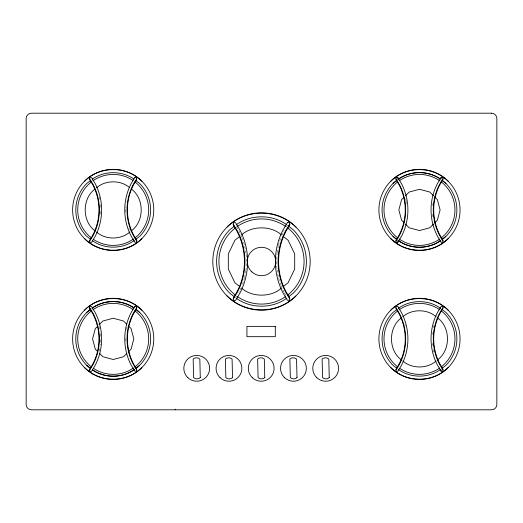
<?xml version="1.0" encoding="UTF-8"?>
<svg xmlns="http://www.w3.org/2000/svg" width="523" height="523" viewBox="0 0 523 523"><rect width="100%" height="100%" fill="white"/><g stroke="black" fill="none" stroke-linecap="round" stroke-linejoin="round"><path stroke-width="0.39" stroke-dasharray="2.62 1.96" d="M235.579 298.09L236.814 296.018M286.186 226.982L287.421 224.91M284.538 293.128L286.597 296.58M236.403 226.42L238.462 229.872M432.436 216.555A56.157 56.157 0 0 1 432.214 214.332M432.214 205.395A56.157 56.157 0 0 1 432.351 203.905M405.802 198.858A56.157 56.157 0 0 1 406.201 201.061M406.319 201.8A56.157 56.157 0 0 1 406.515 203.277M129.325 229.564A56.157 56.157 0 0 1 128.821 228.165M125.801 212.096A56.157 56.157 0 0 1 125.834 206.879M100.619 211.462A56.157 56.157 0 0 1 100.318 215.927M99.043 196.674A56.157 56.157 0 0 1 99.671 199.59M100.396 204.755A56.157 56.157 0 0 1 100.619 208.481M284.126 292.435A67.389 67.389 0 0 1 281.145 285.833M280.858 285.081A67.389 67.389 0 0 1 278.484 277.386M278.301 276.608A67.389 67.389 0 0 1 277.151 270.267M276.961 268.672A67.389 67.389 0 0 1 277.053 253.4M277.151 252.602A67.389 67.389 0 0 1 278.301 246.261M278.484 245.483A67.389 67.389 0 0 1 280.858 237.788M281.747 235.546A67.389 67.389 0 0 1 284.126 230.434M245.849 270.398A67.389 67.389 0 0 1 244.699 276.739M244.516 277.517A67.389 67.389 0 0 1 242.142 285.212M241.253 287.454A67.389 67.389 0 0 1 238.874 292.566M238.874 230.565A67.389 67.389 0 0 1 241.855 237.167M242.142 237.919A67.389 67.389 0 0 1 244.516 245.614M244.699 246.392A67.389 67.389 0 0 1 245.849 252.733M246.039 254.328A67.389 67.389 0 0 1 245.947 269.6M404.946 324.195A56.157 56.157 0 0 1 405.318 325.633M433.632 352.116A56.157 56.157 0 0 1 433.005 349.201M432.436 345.513A56.157 56.157 0 0 1 432.214 343.291M432.214 334.354A56.157 56.157 0 0 1 432.351 332.863M433.142 327.712A56.157 56.157 0 0 1 433.632 325.528M100.632 339.675A56.157 56.157 0 0 1 100.318 344.886M99.801 348.573A56.157 56.157 0 0 1 99.213 351.502M99.213 326.359A56.157 56.157 0 0 1 99.801 329.287M100.396 333.713A56.157 56.157 0 0 1 100.619 337.44M125.801 341.055A56.157 56.157 0 0 1 125.801 336.583M126.592 329.176A56.157 56.157 0 0 1 127.017 326.98"/><path stroke-width="0.78" d="M89.662 241.188L93.218 235.226A54.895 54.895 0 0 0 93.218 184.717L89.662 178.755M136.732 178.644L133.175 184.612A54.895 54.895 0 0 0 133.175 235.115L136.732 241.083M89.662 370.147L93.218 364.185A54.895 54.895 0 0 0 93.218 313.676L89.662 307.714M136.732 307.602L133.175 313.571A54.895 54.895 0 0 0 133.175 364.073L136.732 370.042M233.258 299.025L237.527 291.867A65.872 65.872 0 0 0 237.527 231.264L233.258 224.106M289.742 223.975L285.473 231.133A65.872 65.872 0 0 0 285.473 291.736L289.742 298.894M395.937 241.188L399.5 235.226A54.895 54.895 0 0 0 399.5 184.717L395.937 178.755M397.872 242.345L401.501 236.259A57.151 57.151 0 0 0 401.501 183.678L397.872 177.598L395.937 177.598L395.937 179.533L399.141 184.9A54.497 54.497 0 0 1 399.141 235.036L395.937 240.41L395.937 242.345L397.872 242.345L397.872 241.051M441.072 177.493L437.45 183.573A57.151 57.151 0 0 0 437.45 236.154L441.072 242.234L443.007 242.234L443.007 240.299L439.81 234.932A54.497 54.497 0 0 1 439.81 184.796L443.007 179.422L443.007 177.493L441.072 177.493L441.072 178.781M443.007 178.644L439.451 184.612A54.895 54.895 0 0 0 439.451 235.115L443.007 241.083M395.937 370.147L399.5 364.185A54.895 54.895 0 0 0 399.5 313.676L395.937 307.714M443.007 307.602L439.451 313.571A54.895 54.895 0 0 0 439.451 364.073L443.007 370.042M97.487 326.398L95.33 328.562L92.564 338.878L95.33 349.194L97.487 351.351M99.102 324.783L102.881 321.004L113.197 318.239L123.513 321.004L126.749 324.24M126.749 353.509L123.513 356.745L113.197 359.51L102.881 356.745L99.645 353.509M128.37 351.887L131.064 349.194L133.829 338.878L131.064 328.562L128.37 325.862M403.763 197.439L401.605 199.603L398.84 209.919L401.605 220.235L403.763 222.393M405.384 195.824L409.156 192.046L419.472 189.28L429.788 192.046L433.567 195.824M433.567 224.007L429.788 227.786L419.472 230.551L409.156 227.786L405.384 224.007M434.646 222.929L437.346 220.235L440.111 209.919L437.346 199.603L434.646 196.903M94.715 189.274C81.81 198.956 82.072 221.765 95.336 231.048M96.572 187.796C105.201 180.017 120.349 179.847 129.207 187.306M129.828 232.035C120.976 239.985 105.417 239.985 96.572 232.035M131.057 231.048C144.322 221.765 144.59 198.956 131.678 189.274M239.867 236.298L234.879 240.273L228.309 253.923L228.309 269.077L234.879 282.727L239.867 286.702M241.744 234.801C251.661 225.544 271.339 225.544 281.256 234.801M281.256 288.199C271.339 297.456 251.661 297.456 241.744 288.199M283.133 286.702L288.121 282.727L294.691 269.077L294.691 253.923L288.121 240.273L283.133 236.298M401.612 317.742C388.118 327.195 388.118 350.554 401.612 360.007M402.847 316.755C411.693 308.805 427.252 308.805 436.104 316.755M436.104 360.994C427.252 368.944 411.693 368.944 402.847 360.994M437.339 360.007C450.833 350.554 450.833 327.195 437.339 317.742M84.576 181.161C99.867 165.745 126.729 165.811 141.949 181.291M90.688 180.448L86.811 183.41A37.401 37.401 0 0 0 86.687 236.304L90.629 239.338M92.316 179.206C104.28 170.531 121.872 170.531 133.908 179.062M134.411 240.377C122.46 249.314 104.626 249.373 92.493 240.776M135.705 239.384L139.582 236.422A37.401 37.401 0 0 0 139.706 183.527L135.764 180.494M141.818 238.671C126.527 254.086 99.664 254.028 84.445 238.54M84.576 310.119C99.867 294.704 126.729 294.769 141.949 310.25M86.811 312.368L90.629 309.453M92.316 308.165C104.267 299.496 121.833 299.489 133.868 307.988M227.152 226.995C245.503 208.494 277.739 208.572 296.005 227.152M234.422 226.191L229.839 229.689A44.88 44.88 0 0 0 229.689 293.161L234.637 296.979M236.193 224.838C250.582 214.195 271.993 214.169 286.506 224.589M134.078 369.591C122.127 378.253 104.561 378.26 92.525 369.761M135.764 368.297L139.582 365.381M141.818 367.63C126.527 383.045 99.664 382.986 84.445 367.499M390.851 181.161C406.142 165.745 433.005 165.811 448.231 181.291M393.087 183.41L396.905 180.494M398.036 179.631C409.967 170.524 427.932 170.406 440.144 179.029M286.807 298.162C272.418 308.805 251.007 308.832 236.494 298.411M288.578 296.809L293.161 293.311A44.88 44.88 0 0 0 293.311 229.839L288.363 226.021M295.848 296.005C277.497 314.506 245.261 314.428 226.995 295.848M440.353 240.632C428.206 249.425 410.176 249.334 398.173 240.312M442.04 239.338L445.864 236.422M448.1 238.671C432.802 254.086 405.946 254.028 390.72 238.54M390.851 310.119C406.142 294.704 433.005 294.769 448.231 310.25M396.97 309.407L393.087 312.368A37.401 37.401 0 0 0 392.969 365.263L396.905 368.297M398.265 308.42C410.411 299.339 428.716 299.378 440.83 308.518M440.686 369.336C428.553 378.404 410.28 378.371 398.173 369.271M441.981 368.349L445.864 365.381A37.401 37.401 0 0 0 445.982 312.486L442.04 309.453M448.1 367.63C432.802 383.045 405.946 382.986 390.72 367.499M441.072 371.193L443.007 371.193L443.007 369.258L439.81 363.89A54.497 54.497 0 0 1 439.81 313.754L443.007 308.38L443.007 306.452L441.072 306.452L437.45 312.532A57.151 57.151 0 0 0 437.45 365.113L441.072 371.193L441.072 369.905M442.04 180.494L445.982 183.527M392.969 236.304L396.905 239.338M135.764 309.453L139.706 312.486M86.687 365.263L90.629 368.297M397.872 177.598L397.872 178.886M175.244 409.156L175.244 409.803M441.144 181.827A35.472 35.472 0 0 1 441 238.115M439.745 239.031A35.472 35.472 0 0 1 399.062 238.926M397.807 238.004A35.472 35.472 0 0 1 397.336 182.194M399.206 180.801A35.472 35.472 0 0 1 439.889 180.906M442.321 180.304A37.401 37.401 0 0 1 442.17 239.645M440.843 240.613A37.401 37.401 0 0 1 397.951 240.502M396.63 239.534A37.401 37.401 0 0 1 396.78 180.187M398.108 179.219A37.401 37.401 0 0 1 440.327 178.866M134.862 181.827A35.472 35.472 0 0 1 134.725 238.115M133.463 239.031A35.472 35.472 0 0 1 93.421 239.371M91.532 238.004A35.472 35.472 0 0 1 91.675 181.716M92.931 180.801A35.472 35.472 0 0 1 132.973 180.461M287.5 227.793A42.572 42.572 0 0 1 287.33 295.338M285.381 296.744A42.572 42.572 0 0 1 237.442 296.619M235.5 295.207A42.572 42.572 0 0 1 235.67 227.662M237.619 226.256A42.572 42.572 0 0 1 285.558 226.381M441.144 310.786A35.472 35.472 0 0 1 441.615 366.597M439.745 367.989A35.472 35.472 0 0 1 399.696 368.329M397.807 366.963A35.472 35.472 0 0 1 397.336 311.152M399.206 309.76A35.472 35.472 0 0 1 439.889 309.864M134.862 310.786A35.472 35.472 0 0 1 134.725 367.074M133.463 367.989A35.472 35.472 0 0 1 93.421 368.329M91.532 366.963A35.472 35.472 0 0 1 91.675 310.675M92.931 309.76A35.472 35.472 0 0 1 132.973 309.426M136.039 309.263A37.401 37.401 0 0 1 135.888 368.604M134.568 369.571A37.401 37.401 0 0 1 92.349 369.924M90.355 368.493A37.401 37.401 0 0 1 90.505 309.145M91.832 308.178A37.401 37.401 0 0 1 134.045 307.825M92.865 235.036L89.662 240.41L89.662 242.345L91.597 242.345L95.225 236.259A57.151 57.151 0 0 0 95.225 183.678L91.597 177.598L89.662 177.598L89.662 179.533L92.865 184.9A54.497 54.497 0 0 1 92.865 235.036M134.797 177.493L131.168 183.573A57.151 57.151 0 0 0 131.168 236.154L134.797 242.234L136.732 242.234L136.732 240.299L133.528 234.932A54.497 54.497 0 0 1 133.528 184.796L136.732 179.422L136.732 177.493L134.797 177.493M92.865 363.995L89.662 369.369L89.662 371.304L91.597 371.304L95.225 365.217A57.151 57.151 0 0 0 95.225 312.636L91.597 306.556L89.662 306.556L89.662 308.492L92.865 313.859A54.497 54.497 0 0 1 92.865 363.995M134.797 306.452L131.168 312.532A57.151 57.151 0 0 0 131.168 365.113L134.797 371.193L136.732 371.193L136.732 369.258L133.528 363.89A54.497 54.497 0 0 1 133.528 313.754L136.732 308.38L136.732 306.452L134.797 306.452M237.102 291.644L233.258 298.09L233.258 300.411L235.579 300.411L239.933 293.115A68.578 68.578 0 0 0 239.933 230.015L235.579 222.72L233.258 222.72L233.258 225.04L237.102 231.486A65.395 65.395 0 0 1 237.102 291.644M287.421 222.589L283.067 229.885A68.578 68.578 0 0 0 283.067 292.985L287.421 300.28L289.742 300.28L289.742 297.96L285.898 291.514A65.395 65.395 0 0 1 285.898 231.356L289.742 224.91L289.742 222.589L287.421 222.589M399.141 363.995L395.937 369.369L395.937 371.304L397.872 371.304L401.501 365.217A57.151 57.151 0 0 0 401.501 312.636L397.872 306.556L395.937 306.556L395.937 308.492L399.141 313.859A54.497 54.497 0 0 1 399.141 363.995M491.528 113.197L31.472 113.197A5.322 5.322 0 0 0 26.15 118.518L26.15 404.482A5.322 5.322 0 0 0 31.472 409.803L491.528 409.803A5.322 5.322 0 0 0 496.85 404.482L496.85 118.518A5.322 5.322 0 0 0 491.528 113.197M275.301 326.365L246.928 326.365L246.928 336.681L275.301 336.681L275.301 326.365M329.242 377.593L328.797 359.072A4.969 4.969 0 0 0 322.122 359.072L322.567 377.593A4.969 4.969 0 0 0 329.242 377.593M297.005 377.593L296.561 359.072A4.969 4.969 0 0 0 289.879 359.072L290.324 377.593A4.969 4.969 0 0 0 297.005 377.593M264.762 377.593L264.318 359.072A4.969 4.969 0 0 0 257.643 359.072L258.087 377.593A4.969 4.969 0 0 0 264.762 377.593M232.526 377.593L232.081 359.072A4.969 4.969 0 0 0 225.4 359.072L225.844 377.593A4.969 4.969 0 0 0 232.526 377.593M200.283 377.593L199.838 359.072A4.969 4.969 0 0 0 193.164 359.072L193.608 377.593A4.969 4.969 0 0 0 200.283 377.593M187.822 377.665A12.898 12.898 0 0 0 209.259 371.376A12.898 12.898 0 0 0 193.092 355.96A12.898 12.898 0 0 0 187.822 377.665M220.065 377.665A12.898 12.898 0 0 0 241.495 371.376A12.898 12.898 0 0 0 225.328 355.96A12.898 12.898 0 0 0 220.065 377.665M284.545 377.665A12.898 12.898 0 0 0 305.975 371.376A12.898 12.898 0 0 0 289.807 355.96A12.898 12.898 0 0 0 284.545 377.665M316.781 377.665A12.898 12.898 0 0 0 338.218 371.376A12.898 12.898 0 0 0 322.05 355.96A12.898 12.898 0 0 0 316.781 377.665M252.302 377.665A12.898 12.898 0 0 0 273.738 371.376A12.898 12.898 0 0 0 257.571 355.96A12.898 12.898 0 0 0 252.302 377.665M399.108 245.006A40.572 40.572 0 0 0 460.044 210.011A40.572 40.572 0 0 0 399.271 174.734A40.572 40.572 0 0 0 399.108 245.006M92.833 245.006A40.572 40.572 0 0 0 153.769 210.011A40.572 40.572 0 0 0 92.989 174.734A40.572 40.572 0 0 0 92.833 245.006M251.838 271.914A14.206 14.206 0 0 0 275.346 264.658A14.206 14.206 0 0 0 257.316 247.928A14.206 14.206 0 0 0 251.838 271.914M237.063 303.608A48.685 48.685 0 0 0 310.185 261.611A48.685 48.685 0 0 0 237.252 219.281A48.685 48.685 0 0 0 237.063 303.608M399.108 373.965A40.572 40.572 0 0 0 460.044 338.969A40.572 40.572 0 0 0 399.271 303.693A40.572 40.572 0 0 0 399.108 373.965M92.833 373.965A40.572 40.572 0 0 0 153.769 338.969A40.572 40.572 0 0 0 92.989 303.693A40.572 40.572 0 0 0 92.833 373.965"/></g></svg>
